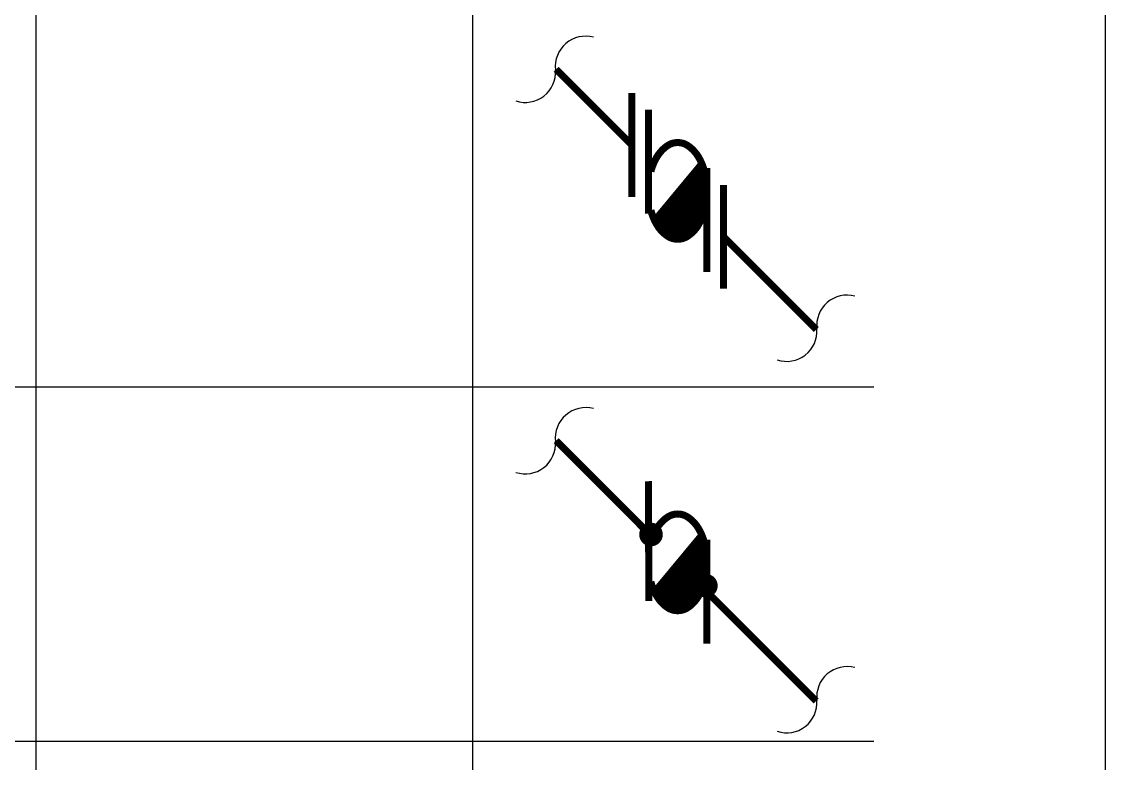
# Model space of a CAD drawing. Header units: inches. Extents: x -18 to 2014, y 4 to 801.
# Drawn here: x 1782.85 to 1828.77, y 368.31 to 399.71 of the extents above; entities that cross this region are included whole.
import ezdxf

# ---------------------------------------------------------------- set-up
doc = ezdxf.new("R2010")
doc.units = ezdxf.units.IN
doc.header["$MEASUREMENT"] = 0
doc.layers.add('TEXT', color=6, linetype='Continuous')

# ---------------------------------------------------------------- blocks, each defined once
blk = doc.blocks.new('BZH')
at = {"layer": 'TEXT', "color": 6}
for centre, start, end in [((0.5330142281600274, 0.6703013697842835), 120.0646550722237, 231.5087731403127), ((-0.5614378965001379, -0.6466804327719728), 296.5830063715022, 49.03599266516452)]:
    blk.add_arc(centre, 0.8563924881481542, start, end, dxfattribs=at)

msp = doc.modelspace()

# ---------------------------------------------------------------- linework, layer by layer
at = {"color": 3}
for p, q in [((1828.765514827324, 530.3975612471626), (1828.765514827324, 283.3975612471625)), ((1783.454441292659, 504.2416515922139), (1783.454441292659, 301.2416515922144)), ((1801.954441292659, 504.2416515922139), (1801.954441292659, 301.2416515922144)), ((1811.613840875952, 393.81874737096), (1809.613055712448, 391.4071476543787)), ((1811.621537009605, 393.8123622690196), (1809.620751846101, 391.4007625524383)), ((1811.629233143259, 393.8059771670792), (1809.628447979755, 391.3943774504976)), ((1811.637362673579, 393.737468621376), (1809.635082589725, 391.3240670374292)), ((1811.636929276912, 393.7995920651386), (1809.636144113408, 391.3879923485572)), ((1811.641312896713, 393.7611068249083), (1809.63872458578, 391.3473337266426)), ((1811.645058807233, 393.7310835194353), (1809.642778723379, 391.3176819354888)), ((1811.644625410566, 393.7932069631982), (1809.643840247062, 391.3816072466169)), ((1811.652754940886, 393.7246984174949), (1809.650474857033, 391.3112968335484)), ((1811.65232154422, 393.7868218612578), (1809.651536380715, 391.3752221446765)), ((1811.66045107454, 393.7183133155546), (1809.658170990686, 391.304911731608)), ((1811.660017677873, 393.7804367593174), (1809.659232514369, 391.3688370427361)), ((1811.668147208193, 393.7119282136139), (1809.66586712434, 391.2985266296674)), ((1811.675843341847, 393.7055431116735), (1809.673563257993, 391.292141527727)), ((1811.677983090192, 393.6643532733361), (1809.678357334436, 391.2541510218342)), ((1811.683539475501, 393.6991580097331), (1809.681259391647, 391.2857564257866)), ((1811.680038610064, 393.6322924949346), (1809.68396433585, 391.2263709388492)), ((1811.685679223846, 393.6579681713957), (1809.68605346809, 391.2477659198935)), ((1811.691235609154, 393.6927729077927), (1809.6889555253, 391.279371323846)), ((1811.687734743718, 393.6259073929942), (1809.691660469503, 391.2199858369088)), ((1811.695430877371, 393.6195222910538), (1809.699356603157, 391.2136007349685)), ((1811.703127011025, 393.6131371891134), (1809.70705273681, 391.2072156330278)), ((1811.702841397568, 393.5690239975141), (1809.713920643482, 391.1717247700167)), ((1811.710823144678, 393.6067520871728), (1809.714748870464, 391.2008305310874)), ((1811.710537531222, 393.5626388955737), (1809.721616777136, 391.1653396680763)), ((1811.718519278332, 393.6003669852324), (1809.722445004117, 391.194445429147)), ((1811.718233664875, 393.5562537936333), (1809.729312910789, 391.1589545661357)), ((1811.726215411986, 393.593981883292), (1809.730141137771, 391.1880603272064)), ((1811.725929798529, 393.5498686916929), (1809.737009044443, 391.1525694641953)), ((1811.733625932183, 393.5434835897523), (1809.744705178096, 391.1461843622549)), ((1811.733843574192, 393.509207568149), (1809.751773938978, 391.1201661769408)), ((1811.741322065836, 393.5370984878119), (1809.75240131175, 391.1397992603145)), ((1811.741539707846, 393.5028224662086), (1809.759470072632, 391.1137810750004)), ((1811.749235841499, 393.4964373642679), (1809.767166206285, 391.10739597306)), ((1811.352951771189, 393.5042907753285), (1811.352951771189, 390.8696350599931)), ((1811.362951771189, 393.5163440420191), (1811.362951771189, 390.8809103335544)), ((1811.372951771189, 393.5283973087097), (1811.372951771189, 390.8924163226343)), ((1811.382951771189, 393.5404505754005), (1811.382951771189, 390.9041612153288)), ((1811.39295177119, 393.5525038420911), (1811.39295177119, 390.9161537744215)), ((1811.40295177119, 393.5645571087817), (1811.40295177119, 390.9284033954751)), ((1811.41295177119, 393.5766103754723), (1811.41295177119, 390.9409201727427)), ((1811.42295177119, 393.5886636421629), (1811.42295177119, 390.9537149742312)), ((1811.432951771191, 393.6007169088535), (1811.432951771191, 390.9667995275198)), ((1811.442951771191, 393.6127701755441), (1811.442951771191, 390.9801865182811)), ((1811.452951771191, 393.6248234422347), (1811.452951771191, 390.9938897038931)), ((1811.462951771191, 393.6368767089253), (1811.462951771191, 391.0079240450626)), ((1811.472951771191, 393.6489299756159), (1811.472951771191, 391.0223058590946)), ((1811.482951771192, 393.6609832423069), (1811.482951771192, 391.0370529993241)), ((1811.492951771192, 393.7030508623196), (1811.492951771192, 391.0521850663995)), ((1811.502951771192, 393.7030508623196), (1811.502951771192, 391.0677236586251)), ((1811.512951771192, 393.7030508623196), (1811.512951771192, 391.0836926705825)), ((1811.522951771193, 393.7030508623196), (1811.522951771193, 391.100112845606)), ((1811.532951771193, 393.7030508623196), (1811.532951771193, 391.1168949758924)), ((1811.542951771193, 393.7030508623196), (1811.542951771193, 391.134010464366)), ((1811.552951771193, 393.7030508623196), (1811.552951771193, 391.1514744960819)), ((1811.562951771193, 393.7030508623196), (1811.562951771193, 391.1693035314634)), ((1811.572951771194, 393.7030508623196), (1811.572951771194, 391.187515462279)), ((1811.582951771194, 393.7030508623196), (1811.582951771194, 391.2061297931094)), ((1811.592951771194, 393.7030508623196), (1811.592951771194, 391.2251678535936)), ((1811.602951771194, 393.7030508623196), (1811.602951771194, 391.244653048095)), ((1811.612951771195, 393.7030508623196), (1811.612951771195, 391.2646111511911)), ((1811.614141407523, 393.6873100460394), (1811.614141407523, 391.2670182244036)), ((1811.624141407523, 393.6873100460394), (1811.624141407523, 391.2875394215685)), ((1811.634141407523, 393.6873100460394), (1811.634141407523, 391.308597662154)), ((1811.644141407523, 393.6873100460394), (1811.644141407523, 391.3302287171026)), ((1811.654141407523, 393.6873100460394), (1811.654141407523, 391.3524727189072)), ((1811.664141407524, 393.6873100460394), (1811.664141407524, 391.3753749482101)), ((1811.673207209339, 393.6873100460394), (1811.673207209339, 391.3967494252846)), ((1811.68320720934, 393.6873100460394), (1811.68320720934, 391.4210551948937)), ((1811.69320720934, 393.6873100460394), (1811.69320720934, 391.4461903178267)), ((1811.756931975153, 393.4900522623275), (1809.774862339939, 391.1010108711196)), ((1811.764628108806, 393.4836671603871), (1809.782558473592, 391.094625769179)), ((1811.77232424246, 393.4772820584467), (1809.790254607246, 391.0882406672386)), ((1811.761688656494, 393.4363552260398), (1809.791509069169, 391.0616452266484)), ((1811.780020376113, 393.4708969565061), (1809.797950740899, 391.0818555652982)), ((1811.769384790148, 393.4299701240992), (1809.799205202823, 391.055260124708)), ((1811.777080923801, 393.4235850221588), (1809.806901336476, 391.0488750227676)), ((1811.754117545477, 393.3489222786123), (1809.812089010929, 391.0081434938937)), ((1811.784777057455, 393.4171999202184), (1809.81459747013, 391.0424899208272)), ((1811.775273767864, 393.386868457591), (1809.815767451664, 391.0250232365323)), ((1811.761813679131, 393.3425371766717), (1809.819785144582, 391.0017583919533)), ((1811.769509812784, 393.3361520747313), (1809.827481278236, 390.9953732900129)), ((1811.777205946438, 393.3297669727909), (1809.835177411889, 390.9889881880725)), ((1811.784902080092, 393.3233818708505), (1809.842873545543, 390.9826030861319)), ((1811.792598213745, 393.3169967689099), (1809.850569679196, 390.9762179841915)), ((1811.800294347399, 393.3106116669695), (1809.85826581285, 390.9698328822511)), ((1811.788972267034, 393.2780879673156), (1809.861406773332, 390.9547418714454)), ((1811.807990481052, 393.3042265650291), (1809.865961946504, 390.9634477803104)), ((1811.796668400687, 393.2717028653752), (1809.869102906986, 390.948356769505)), ((1811.804364534341, 393.2653177634346), (1809.876799040639, 390.9419716675644)), ((1811.804364534341, 393.2653177634346), (1809.876799040639, 390.9419716675644)), ((1811.812060667994, 393.2589326614942), (1809.884495174293, 390.935586565624)), ((1811.819756801648, 393.2525475595538), (1809.892191307946, 390.9292014636836)), ((1811.804061415877, 393.2055220155021), (1809.898857337045, 390.9091287293321)), ((1811.812342573132, 393.2279495351111), (1809.8998874416, 390.9228163617432)), ((1811.811757549531, 393.1991369135617), (1809.906553470699, 390.9027436273914)), ((1811.819453683184, 393.1927518116211), (1809.914249604353, 390.896358525451)), ((1811.827149816838, 393.1863667096807), (1809.921945738006, 390.8899734235106)), ((1811.834845950491, 393.1799816077403), (1809.92964187166, 390.88358832157)), ((1811.821856299912, 393.1454479412353), (1809.934663739606, 390.8707644186937)), ((1811.829552433566, 393.1390628392949), (1809.942359873259, 390.8643793167533)), ((1811.837248567219, 393.1326777373543), (1809.950056006913, 390.8579942148129)), ((1811.844944700873, 393.1262926354139), (1809.957752140567, 390.8516091128723)), ((1811.852640834526, 393.1199075334735), (1809.96544827422, 390.8452240109319)), ((1811.826841297361, 393.0763646433603), (1809.966964536372, 390.8346055822211)), ((1811.834537431015, 393.0699795414196), (1809.974660670026, 390.8282204802807)), ((1811.842233564669, 393.0635944394792), (1809.982356803679, 390.8218353783403)), ((1811.849929698322, 393.0572093375388), (1809.990052937333, 390.8154502763999)), ((1811.857625831976, 393.0508242355984), (1809.997749070986, 390.8090651744595)), ((1810.967367323958, 393.0395355579167), (1810.967367323958, 390.5667572104235)), ((1810.977367323959, 393.0515888246073), (1810.977367323959, 390.5714330221222)), ((1810.987367323959, 393.0636420912979), (1810.987367323959, 390.5762848333762)), ((1810.997367323959, 393.0756953579885), (1810.997367323959, 390.5813163715125)), ((1811.007367323959, 393.0877486246794), (1811.007367323959, 390.5865316139735)), ((1811.017367323959, 393.09980189137), (1811.017367323959, 390.5919348083021)), ((1811.02736732396, 393.1118551580606), (1811.02736732396, 390.5975304944109)), ((1811.03736732396, 393.1239084247512), (1811.03736732396, 390.6033235294436)), ((1811.04736732396, 393.1359616914418), (1811.04736732396, 390.6093191156095)), ((1811.05736732396, 393.1480149581324), (1811.05736732396, 390.6155228314302)), ((1811.067367323961, 393.160068224823), (1811.067367323961, 390.6219406669132)), ((1811.077367323961, 393.1721214915136), (1811.077367323961, 390.6285790632742)), ((1811.087367323961, 393.1841747582042), (1811.087367323961, 390.6354264647048)), ((1811.097367323961, 393.1962280248948), (1811.097367323961, 390.6424032928658)), ((1811.107367323961, 393.2082812915854), (1811.107367323961, 390.6495012591654)), ((1811.117367323962, 393.220334558276), (1811.117367323962, 390.6567224778706)), ((1811.127367323962, 393.2323878249666), (1811.127367323962, 390.6640691507603)), ((1811.137367323962, 393.2444410916572), (1811.137367323962, 390.6715435720221)), ((1811.147367323962, 393.2564943583478), (1811.147367323962, 390.6791481335106)), ((1811.157367323962, 393.2685476250384), (1811.157367323962, 390.6868853304089)), ((1811.167367323963, 393.280600891729), (1811.167367323963, 390.6947577673271)), ((1811.177367323963, 393.2926541584196), (1811.177367323963, 390.7027681648811)), ((1811.187367323963, 393.3047074251102), (1811.187367323963, 390.7109193667973)), ((1811.197367323963, 393.3167606918008), (1811.197367323963, 390.7192143475987)), ((1811.207367323964, 393.3288139584916), (1811.207367323964, 390.7276562209298)), ((1811.218556960292, 393.3423011255746), (1811.218556960292, 390.7372805404403)), ((1811.228556960292, 393.3543543922652), (1811.228556960292, 390.746044647319)), ((1811.238556960292, 393.3664076589558), (1811.238556960292, 390.7549663552941)), ((1811.248556960292, 393.3784609256464), (1811.248556960292, 390.7640494552678)), ((1811.258556960293, 393.3905141923372), (1811.258556960293, 390.7732979326775)), ((1811.272951771187, 393.4078646418037), (1811.272951771187, 390.786909801313)), ((1811.282951771187, 393.4199179084943), (1811.282951771187, 390.796579763344)), ((1811.292951771188, 393.4319711751849), (1811.292951771188, 390.8064305018573)), ((1811.302951771188, 393.4440244418755), (1811.302951771188, 390.8164670553595)), ((1811.312951771188, 393.4560777085661), (1811.312951771188, 390.8266947518724)), ((1811.322951771188, 393.4681309752567), (1811.322951771188, 390.8371192325729)), ((1811.332951771188, 393.4801842419473), (1811.332951771188, 390.8477464779981)), ((1811.342951771189, 393.4922375086379), (1811.342951771189, 390.8585828371629)), ((1811.70320720934, 393.4748149070113), (1811.70320720934, 391.4722323376564)), ((1811.71320720934, 393.4748149070113), (1811.71320720934, 391.4992721545721)), ((1811.72320720934, 393.4748149070113), (1811.72320720934, 391.5274175007597)), ((1811.835104310707, 393.020463008227), (1809.996896464099, 390.8048220674814)), ((1811.842800444361, 393.0140779062866), (1810.004592597753, 390.7984369655408)), ((1811.850496578014, 393.0076928043462), (1810.012288731406, 390.7920518636004)), ((1811.858192711668, 393.0013077024058), (1810.01998486506, 390.78566676166)), ((1811.865888845321, 392.9949226004654), (1810.027680998713, 390.7792816597196)), ((1811.873584978975, 392.9885374985247), (1810.035377132367, 390.772896557779)), ((1811.881281112628, 392.9821523965844), (1810.04307326602, 390.7665114558386)), ((1811.888977246282, 392.975767294644), (1810.050769399674, 390.7601263538982)), ((1811.860512065311, 392.9290114329609), (1810.054769158391, 390.7525013498292)), ((1811.868208198965, 392.9226263310205), (1810.062465292044, 390.7461162478886)), ((1811.875904332618, 392.9162412290801), (1810.070161425698, 390.7397311459482)), ((1811.883600466272, 392.9098561271397), (1810.077857559352, 390.7333460440078)), ((1811.866730755397, 392.8706457204829), (1810.086489984416, 390.7248740419157)), ((1811.87442688905, 392.8642606185425), (1810.094186118069, 390.7184889399753)), ((1811.882123022704, 392.8578755166021), (1810.101882251723, 390.7121038380349)), ((1811.889819156357, 392.8514904146617), (1810.109578385376, 390.7057187360943)), ((1811.897515290011, 392.845105312721), (1810.11727451903, 390.6993336341539)), ((1811.905211423664, 392.8387202107807), (1810.124970652683, 390.6929485322135)), ((1811.87375810644, 392.7883626687804), (1810.131425679471, 390.6882829282309)), ((1811.881454240093, 392.78197756684), (1810.139121813125, 390.6818978262905)), ((1811.889150373747, 392.7755924648996), (1810.146817946779, 390.6755127243501)), ((1811.896846507401, 392.769207362959), (1810.154514080432, 390.6691276224097)), ((1811.8776687518, 392.7272150084407), (1810.164926866029, 390.6628015363479)), ((1811.885364885454, 392.7208299065003), (1810.172622999683, 390.6564164344073)), ((1811.893061019107, 392.7144448045599), (1810.180319133336, 390.6500313324669)), ((1811.900757152761, 392.7080597026196), (1810.18801526699, 390.6436462305265)), ((1811.908453286414, 392.7016746006789), (1810.195711400643, 390.6372611285859)), ((1811.916149420068, 392.6952894987385), (1810.203407534297, 390.6308760266455)), ((1811.881295613326, 392.6408332560362), (1810.2123257698, 390.6291793938188)), ((1811.88899174698, 392.6344481540958), (1810.220021903454, 390.6227942918784)), ((1811.896687880633, 392.6280630521554), (1810.227718037107, 390.6164091899378)), ((1811.904384014287, 392.6216779502147), (1810.235414170761, 390.6100240879974)), ((1811.882556833329, 392.5764921726562), (1810.248059049785, 390.6063884036708)), ((1810.582972513056, 392.5762142408969), (1810.582972513056, 390.4989034318285)), ((1810.592972513056, 392.5882675075878), (1810.592972513056, 390.4981591118113)), ((1810.602972513056, 392.6003207742784), (1810.602972513056, 390.4975451912028)), ((1810.612972513057, 392.6123740409692), (1810.612972513057, 390.4970613587244)), ((1810.622972513057, 392.6244273076596), (1810.622972513057, 390.4967073697536)), ((1810.632972513057, 392.6364805743504), (1810.632972513057, 390.4964830457052)), ((1810.642972513057, 392.648533841041), (1810.642972513057, 390.4963882735786)), ((1810.652972513057, 392.6605871077316), (1810.652972513057, 390.4964230056724)), ((1810.662972513058, 392.672640374422), (1810.662972513058, 390.4965872594656)), ((1810.672972513058, 392.6846936411126), (1810.672972513058, 390.4968811176607)), ((1810.682972513058, 392.6967469078034), (1810.682972513058, 390.4973047283918)), ((1810.692972513058, 392.708800174494), (1810.692972513058, 390.4978583056002)), ((1810.702972513059, 392.7208534411846), (1810.702972513059, 390.498542129574)), ((1810.712972513058, 392.732906707875), (1810.712972513059, 390.4993565476632)), ((1810.722972513059, 392.7449599745658), (1810.722972513059, 390.5003019751665)), ((1810.732972513059, 392.7570132412564), (1810.732972513059, 390.5013788964002)), ((1810.742972513059, 392.769066507947), (1810.742972513059, 390.5025878659556)), ((1810.75297251306, 392.7811197746374), (1810.75297251306, 390.5039295101481)), ((1810.76297251306, 392.7931730413282), (1810.76297251306, 390.5054045286723)), ((1810.77297251306, 392.8052263080188), (1810.77297251306, 390.5070136964717)), ((1810.78297251306, 392.8172795747094), (1810.78297251306, 390.508757865832)), ((1810.79297251306, 392.8293328414002), (1810.79297251306, 390.5106379687177)), ((1810.802972513061, 392.8413861080908), (1810.802972513061, 390.5126550193602)), ((1810.812972513061, 392.8534393747812), (1810.812972513061, 390.5148101171208)), ((1810.822972513061, 392.8654926414718), (1810.822972513061, 390.5171044496456)), ((1810.832972513061, 392.8775459081626), (1810.832972513061, 390.5195392963336)), ((1810.842972513062, 392.8895991748532), (1810.842972513062, 390.5221160321451)), ((1810.852972513062, 392.9016524415438), (1810.852972513062, 390.5248361317779)), ((1810.867367323956, 392.9190028910103), (1810.867367323956, 390.5290065836166)), ((1810.877367323956, 392.9310561577009), (1810.877367323956, 390.5320832622129)), ((1810.887367323957, 392.9431094243915), (1810.887367323957, 390.5353092053743)), ((1810.897367323957, 392.9551626910821), (1810.897367323957, 390.5386863921686)), ((1810.907367323957, 392.9672159577727), (1810.907367323957, 390.5422169321233)), ((1810.917367323957, 392.9792692244635), (1810.917367323957, 390.5459030727209)), ((1810.927367323957, 392.9913224911541), (1810.927367323957, 390.5497472076184)), ((1810.937367323958, 393.0033757578447), (1810.937367323958, 390.5537518856686)), ((1810.947367323958, 393.0154290245355), (1810.947367323958, 390.557919820833)), ((1810.957367323958, 393.0274822912261), (1810.957367323958, 390.5622539030851)), ((1810.204402780013, 392.1199140455709), (1810.204402780013, 390.634604822431)), ((1810.214402780013, 392.1319673122612), (1810.214402780013, 390.6277779240698)), ((1810.224402780013, 392.1440205789521), (1810.224402780013, 390.6211661075602)), ((1810.234402780013, 392.1560738456427), (1810.234402780013, 390.6147740609513)), ((1810.244402780014, 392.1681271123335), (1810.244402780014, 390.6085953989271)), ((1810.254402780014, 392.1801803790236), (1810.254402780014, 390.6026241823941)), ((1811.890252966983, 392.5701070707158), (1810.255755183438, 390.6000033017304)), ((1811.897949100636, 392.5637219687752), (1810.263451317092, 390.59361819979)), ((1810.264402780014, 392.1922336457142), (1810.264402780014, 390.596854879339)), ((1811.90564523429, 392.5573368668348), (1810.271147450745, 390.5872330978496)), ((1810.274402780014, 392.2042869124051), (1810.274402780014, 390.5912823301485)), ((1810.284402780014, 392.2163401790957), (1810.284402780014, 390.5859017167973)), ((1811.921037501597, 392.5445666629537), (1810.286539718052, 390.5744628939686)), ((1811.928733635251, 392.5381815610133), (1810.294235851706, 390.5680777920282)), ((1810.294402780015, 392.2283934457863), (1810.294402780015, 390.5807085353868)), ((1811.882241880524, 392.4853592463124), (1810.299789565019, 390.5779872679589)), ((1811.936429768904, 392.531796459073), (1810.301931985359, 390.5616926900878)), ((1810.304402780015, 392.2404467124769), (1810.304402780015, 390.5756985716098)), ((1811.944125902558, 392.5254113571326), (1810.309628119013, 390.5553075881472)), ((1810.314402780016, 392.2524999791677), (1810.314402780015, 390.5708678787708)), ((1810.324402780015, 392.2645532458581), (1810.324402780015, 390.5662127580502)), ((1811.872702406886, 392.4236612559253), (1810.33151046938, 390.5660215115461)), ((1810.334402780016, 392.2766065125487), (1810.334402780016, 390.5617297407455)), ((1811.88039854054, 392.4172761539849), (1810.339206603033, 390.5596364096057)), ((1810.344402780015, 392.2886597792393), (1810.344402780016, 390.5574155722537)), ((1810.354402780016, 392.3007130459301), (1810.354402780016, 390.553267197603)), ((1811.836926388406, 392.3524319897365), (1810.357773102837, 390.5695690870492)), ((1810.364402780016, 392.3127663126205), (1810.364402780016, 390.5492817483556)), ((1811.844622522059, 392.3460468877961), (1810.36546923649, 390.5631839851088)), ((1811.852318655713, 392.3396617858558), (1810.373165370144, 390.5567988831684)), ((1810.374402780016, 392.3248195793113), (1810.374402780016, 390.5454565307339)), ((1811.860014789366, 392.3332766839154), (1810.380861503797, 390.550413781228)), ((1810.384402780017, 392.3368728460019), (1810.384402780017, 390.5417890148399)), ((1811.86771092302, 392.3268915819747), (1810.388557637451, 390.5440286792874)), ((1810.394402780017, 392.3489261126923), (1810.394402780017, 390.538276824854)), ((1811.875407056674, 392.3205064800343), (1810.396253771104, 390.537643577347)), ((1810.404402780017, 392.3609793793831), (1810.404402780017, 390.5349177301139)), ((1810.414402780017, 392.3730326460737), (1810.414402780017, 390.5317096369839)), ((1811.846740609861, 392.2670771529448), (1810.416683204059, 390.5433908234807)), ((1811.854436743514, 392.2606920510044), (1810.424379337713, 390.5370057215401)), ((1810.424402780018, 392.3850859127645), (1810.424402780018, 390.5286505814418)), ((1811.862132877168, 392.2543069490637), (1810.432075471366, 390.5306206195997)), ((1810.434402780018, 392.3971391794549), (1810.434402780018, 390.5257387223112)), ((1811.869829010822, 392.2479218471233), (1810.43977160502, 390.5242355176593)), ((1810.444402780018, 392.4091924461455), (1810.444402780018, 390.5229723350829)), ((1810.454402780018, 392.4212457128363), (1810.454402780018, 390.5203498062718)), ((1810.464402780018, 392.4332989795267), (1810.464402780018, 390.517869628259)), ((1810.474402780019, 392.4453522462173), (1810.474402780019, 390.5155303945847)), ((1811.779624616384, 392.1235346277643), (1810.482092832586, 390.5595849648315)), ((1810.484402780019, 392.4574055129081), (1810.484402780019, 390.5133307956469)), ((1811.787320750037, 392.1171495258237), (1810.489788966239, 390.5531998628911)), ((1810.494402780019, 392.4694587795985), (1810.494402780019, 390.5112696147801)), ((1811.859119652312, 392.1442602663759), (1810.502938458344, 390.509618905242)), ((1810.504402780019, 392.4815120462893), (1810.504402780019, 390.509345724679)), ((1810.512972513054, 392.4918413740627), (1810.512972513054, 390.5078054516353)), ((1810.522972513055, 392.5038946407536), (1810.522972513055, 390.5061338079639)), ((1810.532972513055, 392.5159479074444), (1810.532972513055, 390.504596698934)), ((1810.542972513055, 392.5280011741348), (1810.542972513055, 390.5031933140213)), ((1810.552972513055, 392.5400544408254), (1810.552972513055, 390.5019229188914)), ((1810.562972513055, 392.5521077075162), (1810.562972513055, 390.500784853429)), ((1810.572972513056, 392.5641609742066), (1810.572972513056, 390.4997785299839)), ((1809.830007969111, 391.6686459952421), (1809.830007969111, 391.0045548032534)), ((1809.840007969111, 391.6806992619327), (1809.840007969111, 390.9906006603701)), ((1809.850007969111, 391.6927525286233), (1809.850007969111, 390.9769739974673)), ((1809.860007969112, 391.7048057953139), (1809.860007969111, 390.9636601530922)), ((1809.870007969111, 391.7168590620043), (1809.870007969111, 390.9506456359996)), ((1809.880007969112, 391.7289123286949), (1809.880007969112, 390.9379179981102)), ((1809.890007969112, 391.7409655953857), (1809.890007969112, 390.9254657247332)), ((1809.900007969112, 391.7530188620763), (1809.900007969112, 390.9132781392635)), ((1809.910007969112, 391.7650721287667), (1809.910007969112, 390.9013453200842)), ((1809.920007969112, 391.7771253954577), (1809.920007969112, 390.8896580278156)), ((1809.930007969113, 391.7891786621479), (1809.930007969113, 390.8782076413741)), ((1809.940007969113, 391.8012319288385), (1809.940007969113, 390.8669861015701)), ((1809.950007969113, 391.8132851955291), (1809.950007969113, 390.8559858611869)), ((1809.960007969113, 391.8253384622201), (1809.960007969113, 390.8451998406472)), ((1809.970007969114, 391.8373917289105), (1809.970007969114, 390.8346213885243)), ((1809.980007969114, 391.8494449956009), (1809.980007969114, 390.8242442462629)), ((1809.990007969114, 391.8614982622915), (1809.990007969114, 390.8140625165743)), ((1810.000007969114, 391.8735515289825), (1810.000007969114, 390.804070635046)), ((1810.010007969114, 391.8856047956731), (1810.010007969114, 390.7942633445783)), ((1810.020007969114, 391.8976580623635), (1810.020007969115, 390.7846356723051)), ((1810.030007969115, 391.9097113290541), (1810.030007969115, 390.7751829087156)), ((1810.040007969115, 391.9217645957449), (1810.040007969115, 390.7659005887209)), ((1810.050007969115, 391.9338178624355), (1810.050007969115, 390.7567844744502)), ((1810.060007969116, 391.9458711291261), (1810.060007969116, 390.7478305395867)), ((1810.070007969116, 391.9579243958167), (1810.070007969116, 390.7390349550784)), ((1810.080007969116, 391.9699776625073), (1810.080007969116, 390.7303940760767)), ((1810.090007969116, 391.9820309291979), (1810.090007969116, 390.7219044299803)), ((1810.100007969116, 391.9940841958885), (1810.100007969116, 390.7135627054668)), ((1810.110007969117, 392.0061374625794), (1810.110007969117, 390.705365742419)), ((1810.120007969117, 392.0181907292697), (1810.120007969117, 390.6973105226542)), ((1810.130007969117, 392.0302439959601), (1810.130007969117, 390.6893941613824)), ((1810.144402780011, 392.047594445427), (1810.144402780011, 390.6782369877345)), ((1810.154402780012, 392.0596477121179), (1810.154402780012, 390.6706480296692)), ((1810.164402780012, 392.0717009788085), (1810.164402780012, 390.6631889221201)), ((1810.174402780012, 392.0837542454986), (1810.174402780012, 390.6558572851343)), ((1810.184402780012, 392.0958075121894), (1810.184402780012, 390.6486508357814)), ((1810.194402780013, 392.1078607788803), (1810.194402780013, 390.6415673829368)), ((1811.795016883691, 392.1107644238833), (1810.497485099893, 390.5468147609504)), ((1811.802713017344, 392.1043793219429), (1810.505181233546, 390.54042965901)), ((1811.810409150998, 392.0979942200022), (1810.5128773672, 390.5340445570696)), ((1811.818105284651, 392.0916091180619), (1810.520573500853, 390.5276594551293)), ((1811.825801418305, 392.0852240161215), (1810.528269634507, 390.5212743531886)), ((1811.833497551959, 392.0788389141811), (1810.53596576816, 390.5148892512482)), ((1811.841193685612, 392.0724538122407), (1810.543661901814, 390.5085041493078)), ((1811.848889819266, 392.0660687103), (1810.551358035468, 390.5021190473674)), ((1811.792417188582, 391.9855547225466), (1810.583700421706, 390.5286561681208)), ((1811.800113322235, 391.979169620606), (1810.591396555359, 390.5222710661804)), ((1811.807809455889, 391.9727845186656), (1810.599092689013, 390.51588596424)), ((1811.815505589542, 391.9663994167252), (1810.606788822666, 390.5095008622996)), ((1811.823201723196, 391.9600143147848), (1810.61448495632, 390.503115760359)), ((1811.83089785685, 391.9536292128444), (1810.622181089974, 390.4967306584186)), ((1811.79149807088, 391.8872627058207), (1810.653990644648, 390.516194668757)), ((1811.799194204534, 391.8808776038803), (1810.661686778301, 390.5098095668166)), ((1811.806890338187, 391.8744925019399), (1810.669382911955, 390.5034244648762)), ((1811.814586471841, 391.8681073999995), (1810.677079045608, 390.4970393629358)), ((1811.748276485618, 391.7757361852617), (1810.720306375512, 390.5366963965803)), ((1811.755972619271, 391.7693510833213), (1810.728002509166, 390.5303112946399)), ((1811.763668752925, 391.7629659813809), (1810.735698642819, 390.5239261926995)), ((1811.771364886579, 391.7565808794405), (1810.743394776473, 390.5175410907589)), ((1811.779061020232, 391.7501957775001), (1810.751090910126, 390.5111559888185)), ((1811.786757153886, 391.7438106755595), (1810.75878704378, 390.5047708868781)), ((1811.794453287539, 391.7374255736191), (1810.766483177433, 390.4983857849377)), ((1811.802149421193, 391.7310404716787), (1810.774179311087, 390.4920006829971)), ((1811.809845554846, 391.7246553697381), (1810.781875444741, 390.4856155810567)), ((1809.79000796911, 391.6204329284795), (1809.79000796911, 391.0639893790324)), ((1809.80000796911, 391.6324861951701), (1809.80000796911, 391.0485495624403)), ((1809.81000796911, 391.6445394618605), (1809.81000796911, 391.03351093728)), ((1809.82000796911, 391.6565927285513), (1809.82000796911, 391.0188524055228)), ((1811.76121998404, 391.6471687782071), (1810.823830079263, 390.5173077266953)), ((1811.712737501228, 391.4979782433653), (1810.925398754477, 390.5489778543427)), ((1725.454441292659, 384.2416515922144), (1818.952195459141, 384.2416515922144)), ((1811.613840875952, 378.0905727513201), (1809.613055712448, 375.6789730347385)), ((1811.621537009605, 378.0841876493794), (1809.620751846101, 375.6725879327981)), ((1811.629233143259, 378.077802547439), (1809.628447979755, 375.6662028308577)), ((1811.637362673579, 378.0092940017358), (1809.635082589725, 375.5958924177892)), ((1811.636929276912, 378.0714174454986), (1809.636144113408, 375.6598177289173)), ((1811.641312896713, 378.0329322052683), (1809.63872458578, 375.6191591070024)), ((1811.645058807233, 378.0029088997954), (1809.642778723379, 375.5895073158488)), ((1811.644625410566, 378.0650323435582), (1809.643840247062, 375.6534326269769)), ((1811.652754940886, 377.9965237978548), (1809.650474857033, 375.5831222139082)), ((1811.65232154422, 378.0586472416176), (1809.651536380715, 375.6470475250363)), ((1811.66045107454, 377.9901386959144), (1809.658170990686, 375.5767371119678)), ((1811.660017677873, 378.0522621396772), (1809.659232514369, 375.6406624230959)), ((1811.668147208193, 377.983753593974), (1809.66586712434, 375.5703520100274)), ((1811.675843341847, 377.9773684920336), (1809.673563257993, 375.5639669080868)), ((1811.677983090192, 377.9361786536961), (1809.678357334436, 375.525976402194)), ((1811.683539475501, 377.9709833900932), (1809.681259391647, 375.5575818061464)), ((1811.680038610064, 377.9041178752946), (1809.68396433585, 375.4981963192093)), ((1811.685679223846, 377.9297935517555), (1809.68605346809, 375.5195913002536)), ((1811.691235609154, 377.9645982881526), (1809.6889555253, 375.551196704206)), ((1811.687734743718, 377.8977327733542), (1809.691660469503, 375.4918112172687)), ((1811.695430877371, 377.8913476714136), (1809.699356603157, 375.4854261153283)), ((1811.703127011025, 377.8849625694732), (1809.70705273681, 375.4790410133879)), ((1811.702841397568, 377.8408493778741), (1809.713920643482, 375.4435501503766)), ((1811.710823144678, 377.8785774675328), (1809.714748870464, 375.4726559114472)), ((1811.710537531222, 377.8344642759337), (1809.721616777136, 375.4371650484362)), ((1811.718519278332, 377.8721923655924), (1809.722445004117, 375.4662708095069)), ((1811.718233664875, 377.8280791739931), (1809.729312910789, 375.4307799464958)), ((1811.726215411986, 377.8658072636518), (1809.730141137771, 375.4598857075665)), ((1811.725929798529, 377.8216940720527), (1809.737009044443, 375.4243948445554)), ((1811.733625932183, 377.8153089701123), (1809.744705178096, 375.418009742615)), ((1811.733843574192, 377.7810329485088), (1809.751773938978, 375.3919915573009)), ((1811.741322065836, 377.8089238681719), (1809.75240131175, 375.4116246406743)), ((1811.741539707846, 377.7746478465684), (1809.759470072632, 375.3856064553605)), ((1811.749235841499, 377.768262744628), (1809.767166206285, 375.3792213534198)), ((1811.756931975153, 377.7618776426876), (1809.774862339939, 375.3728362514794)), ((1811.764628108806, 377.755492540747), (1809.782558473592, 375.366451149539)), ((1811.77232424246, 377.7491074388066), (1809.790254607246, 375.3600660475984)), ((1811.761688656494, 377.7081806063996), (1809.791509069169, 375.3334706070085)), ((1811.780020376113, 377.7427223368662), (1809.797950740899, 375.353680945658)), ((1811.769384790148, 377.7017955044592), (1809.799205202823, 375.3270855050681)), ((1811.777080923801, 377.6954104025188), (1809.806901336476, 375.3207004031277)), ((1811.754117545477, 377.6207476589721), (1809.812089010929, 375.2799688742537)), ((1811.784777057455, 377.6890253005782), (1809.81459747013, 375.314315301187)), ((1811.775273767864, 377.6586938379508), (1809.815767451664, 375.2968486168921)), ((1811.761813679131, 377.6143625570317), (1809.819785144582, 375.2735837723133)), ((1811.769509812784, 377.6079774550913), (1809.827481278236, 375.2671986703727)), ((1811.777205946438, 377.6015923531507), (1809.835177411889, 375.2608135684323)), ((1811.784902080092, 377.5952072512103), (1809.842873545543, 375.2544284664919)), ((1811.792598213745, 377.5888221492699), (1809.850569679196, 375.2480433645513)), ((1811.800294347399, 377.5824370473295), (1809.85826581285, 375.2416582626109)), ((1811.788972267034, 377.5499133476754), (1809.861406773332, 375.2265672518052)), ((1811.807990481052, 377.5760519453889), (1809.865961946504, 375.2352731606705)), ((1811.796668400687, 377.543528245735), (1809.869102906986, 375.2201821498648)), ((1811.804364534341, 377.5371431437946), (1809.876799040639, 375.2137970479244)), ((1811.804364534341, 377.5371431437946), (1809.876799040639, 375.2137970479244)), ((1811.812060667994, 377.5307580418542), (1809.884495174293, 375.207411945984)), ((1811.819756801648, 377.5243729399138), (1809.892191307946, 375.2010268440434)), ((1811.804061415877, 377.477347395862), (1809.898857337045, 375.1809541096919)), ((1811.812342573132, 377.4997749154709), (1809.8998874416, 375.194641742103)), ((1811.811757549531, 377.4709622939216), (1809.906553470699, 375.1745690077515)), ((1811.819453683184, 377.4645771919812), (1809.914249604353, 375.1681839058108)), ((1811.827149816838, 377.4581920900408), (1809.921945738006, 375.1617988038705)), ((1811.834845950491, 377.4518069881001), (1809.92964187166, 375.1554137019301)), ((1811.821856299912, 377.4172733215951), (1809.934663739606, 375.1425897990537)), ((1811.829552433566, 377.4108882196547), (1809.942359873259, 375.1362046971131)), ((1811.837248567219, 377.4045031177143), (1809.950056006913, 375.1298195951727)), ((1811.844944700873, 377.3981180157739), (1809.957752140567, 375.1234344932323)), ((1811.852640834526, 377.3917329138333), (1809.96544827422, 375.1170493912917)), ((1811.826841297361, 377.3481900237201), (1809.966964536372, 375.1064309625811)), ((1811.834537431015, 377.3418049217797), (1809.974660670026, 375.1000458606407)), ((1811.842233564669, 377.3354198198393), (1809.982356803679, 375.0936607587003)), ((1811.849929698322, 377.3290347178987), (1809.990052937333, 375.0872756567597)), ((1811.835104310707, 377.292288388587), (1809.996896464099, 375.0766474478413)), ((1811.857625831976, 377.3226496159583), (1809.997749070986, 375.0808905548193)), ((1811.842800444361, 377.2859032866466), (1810.004592597753, 375.0702623459009)), ((1811.850496578014, 377.2795181847062), (1810.012288731406, 375.0638772439605)), ((1811.858192711668, 377.2731330827656), (1810.01998486506, 375.0574921420198)), ((1811.865888845321, 377.2667479808252), (1810.027680998713, 375.0511070400794)), ((1811.873584978975, 377.2603628788848), (1810.035377132367, 375.044721938139)), ((1811.881281112628, 377.2539777769442), (1810.04307326602, 375.0383368361987)), ((1811.888977246282, 377.2475926750038), (1810.050769399674, 375.031951734258)), ((1811.860512065311, 377.2008368133209), (1810.054769158391, 375.024326730189)), ((1811.868208198965, 377.1944517113805), (1810.062465292044, 375.0179416282486)), ((1811.875904332618, 377.1880666094399), (1810.070161425698, 375.0115565263082)), ((1811.883600466272, 377.1816815074995), (1810.077857559352, 375.0051714243676)), ((1811.866730755397, 377.1424711008429), (1810.086489984416, 374.9966994222758)), ((1811.87442688905, 377.1360859989025), (1810.094186118069, 374.9903143203351)), ((1811.882123022704, 377.1297008969619), (1810.101882251723, 374.9839292183947)), ((1811.889819156357, 377.1233157950215), (1810.109578385376, 374.9775441164543)), ((1811.897515290011, 377.1169306930811), (1810.11727451903, 374.9711590145139)), ((1811.905211423664, 377.1105455911407), (1810.124970652683, 374.9647739125733)), ((1811.87375810644, 377.0601880491404), (1810.131425679471, 374.9601083085909)), ((1811.881454240093, 377.0538029471998), (1810.139121813125, 374.9537232066505)), ((1811.889150373747, 377.0474178452594), (1810.146817946779, 374.9473381047099)), ((1811.896846507401, 377.041032743319), (1810.154514080432, 374.9409530027695)), ((1811.8776687518, 376.9990403888008), (1810.164926866029, 374.9346269167077)), ((1811.885364885454, 376.9926552868604), (1810.172622999683, 374.9282418147673)), ((1811.893061019107, 376.9862701849198), (1810.180319133336, 374.9218567128267)), ((1811.900757152761, 376.9798850829794), (1810.18801526699, 374.9154716108863)), ((1811.908453286414, 376.973499981039), (1810.195711400643, 374.9090865089459)), ((1811.916149420068, 376.9671148790983), (1810.203407534297, 374.9027014070055)), ((1810.79297251306, 377.10115822176), (1810.79297251306, 374.7824633490775)), ((1810.802972513061, 377.1132114884506), (1810.802972513061, 374.7844803997201)), ((1810.812972513061, 377.1252647551412), (1810.812972513061, 374.7866354974806)), ((1810.822972513061, 377.1373180218318), (1810.822972513061, 374.7889298300054)), ((1810.832972513061, 377.1493712885224), (1810.832972513061, 374.7913646766934)), ((1810.842972513062, 377.161424555213), (1810.842972513062, 374.7939414125051)), ((1810.852972513062, 377.1734778219036), (1810.852972513062, 374.7966615121377)), ((1810.867367323956, 377.1908282713703), (1810.867367323956, 374.8008319639765)), ((1810.877367323956, 377.2028815380609), (1810.877367323956, 374.8039086425729)), ((1810.887367323957, 377.2149348047515), (1810.887367323957, 374.8071345857341)), ((1810.897367323957, 377.2269880714421), (1810.897367323957, 374.8105117725286)), ((1810.907367323957, 377.2390413381327), (1810.907367323957, 374.8140423124833)), ((1810.917367323957, 377.2510946048233), (1810.917367323957, 374.817728453081)), ((1811.881295613326, 376.9126586363962), (1810.2123257698, 374.9010047741786)), ((1811.88899174698, 376.9062735344556), (1810.220021903454, 374.8946196722382)), ((1811.896687880633, 376.8998884325152), (1810.227718037107, 374.8882345702978)), ((1811.904384014287, 376.8935033305748), (1810.235414170761, 374.8818494683572)), ((1811.882556833329, 376.848317553016), (1810.248059049785, 374.8782137840308)), ((1811.890252966983, 376.8419324510756), (1810.255755183438, 374.8718286820904)), ((1811.897949100636, 376.8355473491352), (1810.263451317092, 374.8654435801498)), ((1811.90564523429, 376.8291622471946), (1810.271147450745, 374.8590584782094)), ((1811.921037501597, 376.8163920433138), (1810.286539718052, 374.8462882743286)), ((1811.928733635251, 376.8100069413734), (1810.294235851706, 374.839903172388)), ((1811.882241880524, 376.7571846266724), (1810.299789565019, 374.849812648319)), ((1811.936429768904, 376.803621839433), (1810.301931985359, 374.8335180704476)), ((1811.944125902558, 376.7972367374924), (1810.309628119013, 374.8271329685072)), ((1811.872702406886, 376.6954866362854), (1810.33151046938, 374.8378468919062)), ((1811.88039854054, 376.6891015343447), (1810.339206603033, 374.8314617899658)), ((1811.836926388406, 376.6242573700966), (1810.357773102837, 374.8413944674092)), ((1811.844622522059, 376.6178722681562), (1810.36546923649, 374.8350093654688)), ((1811.852318655713, 376.6114871662156), (1810.373165370144, 374.8286242635282)), ((1811.860014789366, 376.6051020642752), (1810.380861503797, 374.8222391615878)), ((1811.86771092302, 376.5987169623348), (1810.388557637451, 374.8158540596474)), ((1811.875407056674, 376.5923318603944), (1810.396253771104, 374.809468957707)), ((1811.846740609861, 376.5389025333046), (1810.416683204059, 374.8152162038405)), ((1811.854436743514, 376.5325174313642), (1810.424379337713, 374.8088311019001)), ((1811.862132877168, 376.5261323294238), (1810.432075471366, 374.8024459999595)), ((1811.869829010822, 376.5197472274834), (1810.43977160502, 374.7960608980191)), ((1811.779624616384, 376.3953600081241), (1810.482092832586, 374.8314103451913)), ((1811.787320750037, 376.3889749061837), (1810.489788966239, 374.8250252432509)), ((1811.795016883691, 376.3825898042431), (1810.497485099893, 374.8186401413105)), ((1811.859119652312, 376.4160856467359), (1810.502938458344, 374.7814442856018)), ((1811.802713017344, 376.3762047023027), (1810.505181233546, 374.8122550393701)), ((1811.810409150998, 376.3698196003623), (1810.5128773672, 374.8058699374295)), ((1811.818105284651, 376.3634344984219), (1810.520573500853, 374.7994848354891)), ((1811.825801418305, 376.3570493964815), (1810.528269634507, 374.7930997335487)), ((1811.833497551959, 376.3506642945409), (1810.53596576816, 374.7867146316083)), ((1811.841193685612, 376.3442791926005), (1810.543661901814, 374.7803295296677)), ((1811.848889819266, 376.3378940906601), (1810.551358035468, 374.7739444277273)), ((1811.792417188582, 376.2573801029064), (1810.583700421706, 374.8004815484808)), ((1811.800113322235, 376.250995000966), (1810.591396555359, 374.7940964465404)), ((1811.807809455889, 376.2446098990256), (1810.599092689013, 374.7877113445998)), ((1811.815505589542, 376.2382247970853), (1810.606788822666, 374.7813262426594)), ((1811.823201723196, 376.2318396951446), (1810.61448495632, 374.774941140719)), ((1811.83089785685, 376.2254545932042), (1810.622181089974, 374.7685560387786)), ((1811.79149807088, 376.1590880861807), (1810.653990644648, 374.7880200491171)), ((1811.799194204534, 376.1527029842403), (1810.661686778301, 374.7816349471767)), ((1811.806890338187, 376.1463178822997), (1810.669382911955, 374.7752498452363)), ((1811.814586471841, 376.1399327803593), (1810.677079045608, 374.7688647432956)), ((1811.748276485618, 376.0475615656217), (1810.720306375512, 374.8085217769404)), ((1811.755972619271, 376.0411764636813), (1810.728002509166, 374.8021366749998)), ((1811.763668752925, 376.0347913617409), (1810.735698642819, 374.7957515730594)), ((1811.771364886579, 376.0284062598003), (1810.743394776473, 374.789366471119)), ((1811.779061020232, 376.0220211578599), (1810.751090910126, 374.7829813691786)), ((1811.786757153886, 376.0156360559195), (1810.75878704378, 374.7765962672379)), ((1811.794453287539, 376.0092509539789), (1810.766483177433, 374.7702111652976)), ((1811.802149421193, 376.0028658520385), (1810.774179311087, 374.7638260633572)), ((1811.809845554846, 375.9964807500981), (1810.781875444741, 374.7574409614168)), ((1811.76121998404, 375.9189941585672), (1810.823830079263, 374.7891331070553)), ((1725.454441292659, 369.2416515922144), (1818.952195459141, 369.2416515922144))]:
    msp.add_line(p, q, dxfattribs=at)
at = {"color": 3, "const_width": 0.3}
for points in [[(1805.497338957581, 397.6905299700059), (1808.700746860929, 394.4871220666581)], [(1808.70074686093, 392.2871220666573), (1808.70074686093, 396.6871220666577)], [(1809.407853642116, 391.5800152854707), (1809.407853642116, 395.9800152854708)], [(1811.882727376269, 389.105141551318), (1811.882727376269, 393.5051415513181)], [(1812.589834157455, 388.3980347701316), (1812.589834157455, 392.7980347701317)], [(1812.589834157455, 390.5980347701321), (1816.517875446113, 386.6699934814738)], [(1805.497338957581, 381.9623553503657), (1809.407853642116, 378.051840665831)], [(1809.425264638351, 375.1771598877359), (1809.407853642116, 380.2518406658308)], [(1811.882727376269, 373.3769669316778), (1811.882727376269, 377.7769669316779)], [(1811.882727376269, 375.5769669316786), (1816.517875446113, 370.9418188618338)]]:
    msp.add_lwpolyline(points, dxfattribs=at)
for points in [[(1810.208917791224, 394.4536565488436, 0.1069927334652828), (1809.770290509193, 393.9894558054269, 0.1069927334652828)], [(1810.645290509193, 394.5887720422264, 0.1512738262537865), (1810.208917791224, 394.4536565488436, 0.1512738262537865)], [(1811.081663227162, 394.4536565488436, 0.1512738262538151), (1810.645290509193, 394.5887720422264, 0.1512738262538151)], [(1811.520290509193, 393.9894558054269, 0.106992733465103), (1811.081663227162, 394.4536565488436, 0.106992733465103)], [(1809.770290509193, 393.9894558054269, 0.07475376392242807), (1809.508917812192, 393.3619566645387, 0.07475376392242807)], [(1811.781663206193, 393.3619566645387, 0.07475376392247127), (1811.520290509193, 393.9894558054269, 0.07475376392247127)], [(1811.882727376269, 392.5425784183952, 0.06143846577282304), (1811.781663206193, 393.3619566645387, 0.06143846577282304)], [(1811.781663206193, 391.7232001722512, 0.06143846577277779), (1811.882727376269, 392.5425784183952, 0.06143846577277779)], [(1809.508917812192, 391.7232001722517, 0.07475376392213635), (1809.770290509193, 391.0957010313635, 0.07475376392213635)], [(1811.520290509193, 391.0957010313635, 0.0747537639222864), (1811.781663206193, 391.7232001722512, 0.0747537639222864)], [(1809.770290509193, 391.0957010313635, 0.1069927334652828), (1810.208917791224, 390.6315002879467, 0.1069927334652828)], [(1811.081663227162, 390.6315002879467, 0.1069927334650713), (1811.520290509193, 391.0957010313635, 0.1069927334650713)], [(1810.208917791224, 390.6315002879467, 0.1512738262537864), (1810.645290509193, 390.496384794564, 0.1512738262537864)], [(1810.645290509193, 390.496384794564, 0.1512738262537512), (1811.081663227162, 390.6315002879467, 0.1512738262537512)], [(1810.208917791224, 378.7254819292037, 0.1069927334652828), (1809.770290509193, 378.2612811857869, 0.1069927334652828)], [(1810.645290509193, 378.8605974225864, 0.1512738262537865), (1810.208917791224, 378.7254819292037, 0.1512738262537865)], [(1811.081663227162, 378.7254819292035, 0.1512738262538151), (1810.645290509193, 378.8605974225864, 0.1512738262538151)], [(1811.081663227162, 378.7254819292035, 0.1512738262538151), (1810.645290509193, 378.8605974225864, 0.1512738262538151)], [(1811.520290509193, 378.2612811857869, 0.106992733465103), (1811.081663227162, 378.7254819292035, 0.106992733465103)], [(1809.770290509193, 378.2612811857869, 0.07475376392242807), (1809.508917812192, 377.6337820448987, 0.07475376392242807)], [(1811.781663206193, 377.6337820448985, 0.07475376392247127), (1811.520290509193, 378.2612811857869, 0.07475376392247127)], [(1811.882727376269, 376.8144037987552, 0.06143846577282304), (1811.781663206193, 377.6337820448985, 0.06143846577282304)], [(1811.781663206193, 375.995025552611, 0.06143846577277779), (1811.882727376269, 376.8144037987552, 0.06143846577277779)], [(1809.508917812192, 375.9950255526117, 0.07475376392213635), (1809.770290509193, 375.3675264117233, 0.07475376392213635)], [(1811.520290509193, 375.3675264117233, 0.0747537639222864), (1811.781663206193, 375.995025552611, 0.0747537639222864)], [(1809.770290509193, 375.3675264117233, 0.1069927334652828), (1810.208917791224, 374.9033256683065, 0.1069927334652828)], [(1811.081663227162, 374.9033256683068, 0.1069927334650713), (1811.520290509193, 375.3675264117235, 0.1069927334650713)], [(1810.208917791224, 374.9033256683065, 0.1512738262537864), (1810.645290509193, 374.768210174924, 0.1512738262537864)], [(1810.645290509193, 374.768210174924, 0.1512738262537512), (1811.081663227162, 374.9033256683068, 0.1512738262537512)], [(1810.645290509193, 374.768210174924, 0.1512738262537512), (1811.081663227162, 374.9033256683068, 0.1512738262537512)]]:
    msp.add_lwpolyline(points, format="xyb", dxfattribs=at)
at = {"color": 3, "const_width": 0.5}
for points in [[(1809.265628091064, 377.994119197957, 1), (1809.765628091064, 377.994119197957, 1)], [(1811.590761348222, 375.8234194676564, 1), (1812.090761348222, 375.8234194676564, 1)]]:
    msp.add_lwpolyline(points, format="xyb", close=True, dxfattribs=at)
at = {"color": 3}
for centre, radius, start, end in [((1812.779942267662, 392.5425784183952), 3.372088625545525, 165.9370175134189, 180), ((1812.779942267676, 392.5425784183952), 3.372088625559627, 180, 194.0629824865273), ((1812.779942267662, 376.8144037987552), 3.372088625545525, 165.9370175134189, 180), ((1812.779942267676, 376.8144037987552), 3.372088625559627, 180, 194.0629824865273)]:
    msp.add_arc(centre, radius, start, end, dxfattribs=at)

# ---------------------------------------------------------------- block references
at = {"color": 3, "xscale": 1.499999999999932, "yscale": 1.5, "zscale": 1.5, "rotation": 315}
for p in [(1805.470010475104, 397.6632014875289), (1816.54520392859, 386.6973219639506), (1805.470010475104, 381.9350268678889), (1816.54520392859, 370.9691473443107)]:
    msp.add_blockref('BZH', p, dxfattribs=at)

doc.saveas('drawing.dxf')
